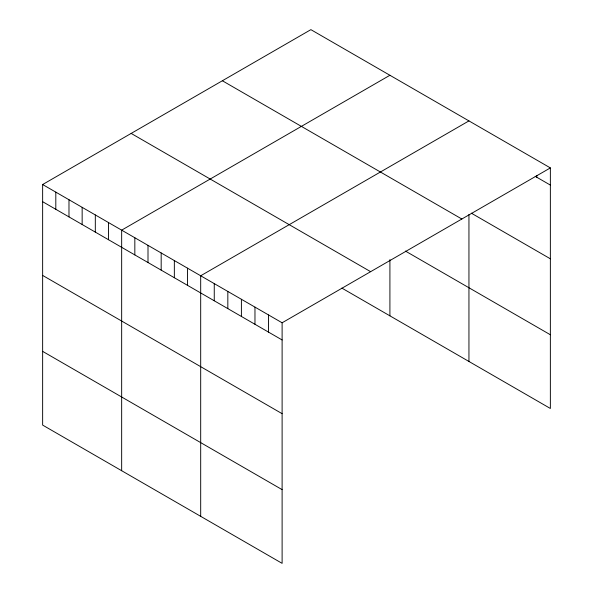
<?xml version="1.0" encoding="UTF-8"?>
<svg xmlns="http://www.w3.org/2000/svg" width="593" height="593" viewBox="0 0 593 593"><rect width="100%" height="100%" fill="white"/><g stroke="black" fill="none" stroke-linecap="round" stroke-linejoin="round"><path stroke-width="0.89" d="M42.637 184.527L282.112 322.785L282.112 563.35L42.637 425.092L42.637 184.527L310.888 29.65L550.363 167.908L550.363 408.473L341.879 288.109M389.912 75.274L121.661 230.151L121.661 470.716M468.944 120.898L200.686 275.775L200.686 516.34M282.112 322.785L550.363 167.908M535.197 176.329L550.363 185.083M471.339 213.176L550.363 258.8M222.368 80.759L461.843 219.017M405.412 251.069L550.363 334.756M131.157 133.418L370.632 271.676M42.637 201.694L282.112 339.959M42.637 275.419L282.112 413.677M42.637 351.367L282.112 489.633M536.791 175.439L536.791 177.248M468.944 214.473L468.944 361.471M389.912 259.63L389.912 315.839M268.54 314.95L268.54 332.124M254.968 307.115L254.968 324.289M241.403 299.28L241.403 316.454M227.831 291.445L227.831 308.619M214.258 283.61L214.258 300.784M187.521 268.169L187.521 285.344M174.349 260.564L174.349 277.739M161.177 252.966L161.177 270.134M148.005 245.361L148.005 262.529M134.833 237.756L134.833 254.923M108.489 222.545L108.489 239.72M95.317 214.94L95.317 232.115M82.153 207.335L82.153 224.51M68.981 199.73L68.981 216.905M55.809 192.132L55.809 209.299"/></g></svg>
